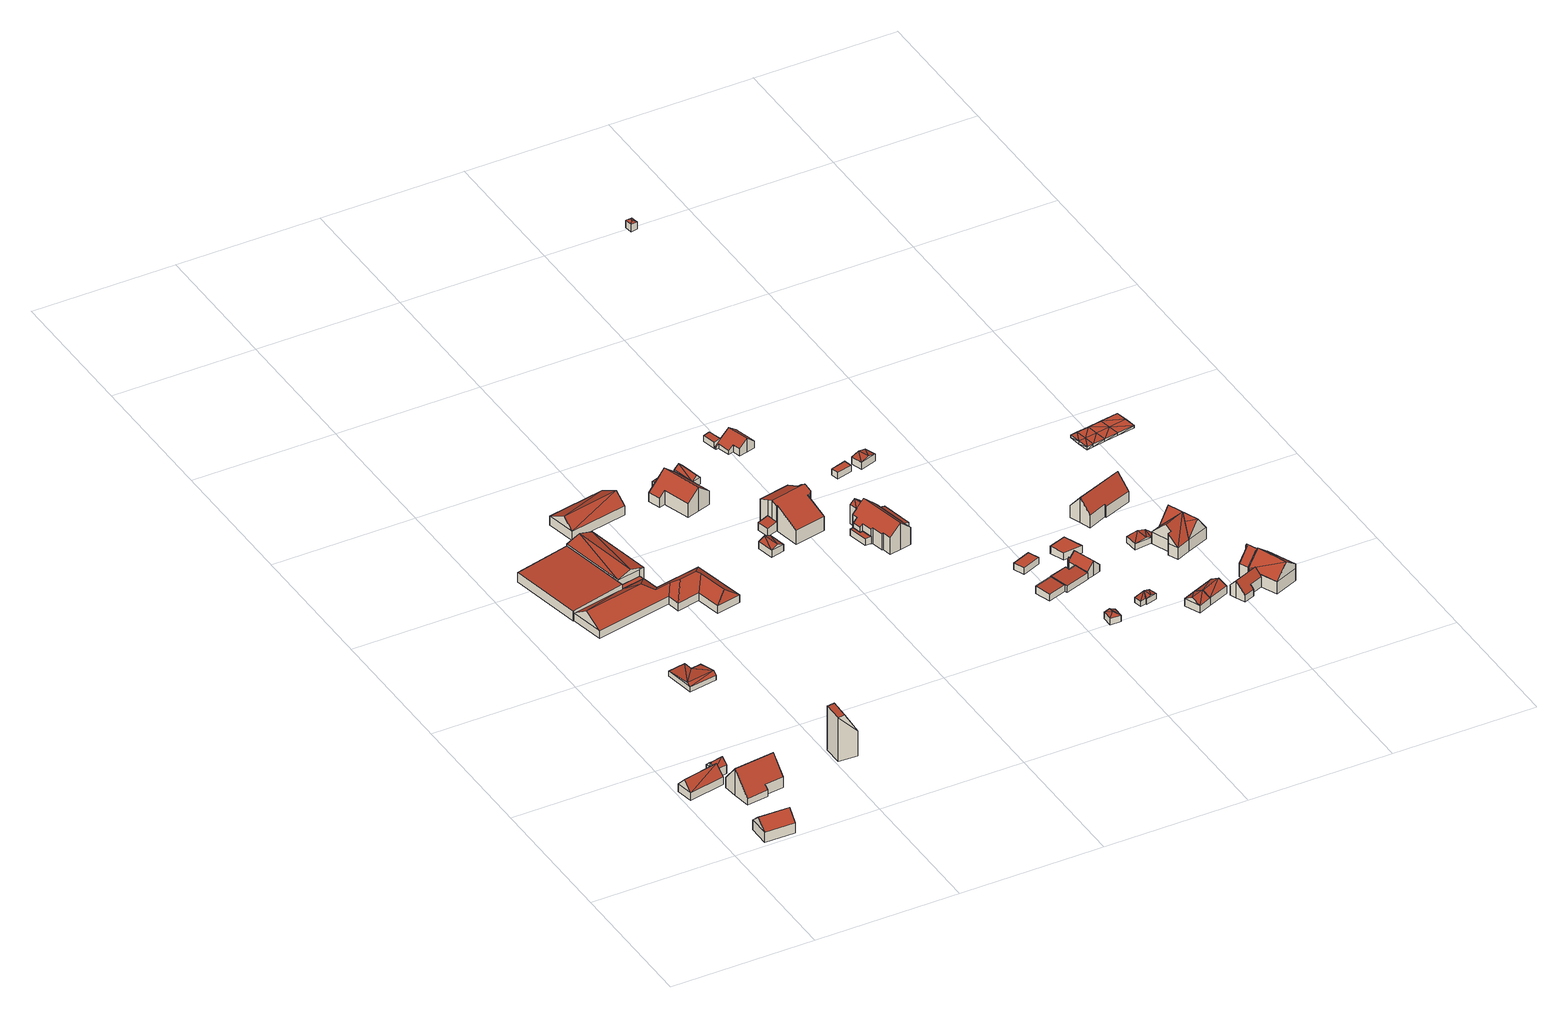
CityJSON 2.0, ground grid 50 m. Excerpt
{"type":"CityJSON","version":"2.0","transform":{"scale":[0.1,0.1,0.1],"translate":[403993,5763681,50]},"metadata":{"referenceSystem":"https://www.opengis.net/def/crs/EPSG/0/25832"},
"CityObjects":{
"building1":{"type":"Building","attributes":{"Gemeindeschluessel":"05515000","Geometrietyp2DReferenz":"3000","function":"31001_2700","roofType":"3100","measuredHeight":7.13},"geometry":[{"type":"Solid","lod":"2","boundaries":[[[[0,1,2,3]],[[4,5,1,0]],[[6,7,5,4]],[[3,2,7,6]],[[0,8,4]],[[6,9,3]],[[3,9,8,0]],[[4,8,9,6]],[[1,5,7,2]]]],"semantics":{"surfaces":[{"type":"WallSurface"},{"type":"RoofSurface"},{"type":"GroundSurface"}],"values":[[0,0,0,0,0,0,1,1,2]]}}]},
"building2":{"type":"Building","attributes":{"Gemeindeschluessel":"05515000","Geometrietyp2DReferenz":"3000","function":"31001_1000"},"children":["building2-1","building2-2"]},
"building2-1":{"type":"BuildingPart","attributes":{"roofType":"3100","measuredHeight":5.19},"parents":["building2"],"geometry":[{"type":"Solid","lod":"2","boundaries":[[[[10,11,12,13]],[[14,15,16,11,10]],[[17,18,19,20,21]],[[13,12,18,17]],[[22,13,23]],[[17,24,23,13]],[[10,22,14]],[[23,25,14,22]],[[24,17,21]],[[22,10,13]],[[11,16,19,18,12]],[[26,21,20]],[[19,16,15,20]],[[15,14,26,20]],[[24,21,26,25,23]],[[26,14,25]]]],"semantics":{"surfaces":[{"type":"WallSurface"},{"type":"RoofSurface"},{"type":"GroundSurface"},{"type":"ClosureSurface"}],"values":[[0,0,0,0,1,1,1,1,0,0,2,0,3,3,0,3]]}}]},
"building2-2":{"type":"BuildingPart","attributes":{"roofType":"3100","measuredHeight":6.22},"parents":["building2"],"geometry":[{"type":"Solid","lod":"2","boundaries":[[[[27,28,29,30]],[[20,19,28,27]],[[31,32,16,15]],[[30,29,32,31]],[[33,30,34]],[[31,34,30]],[[34,35,25,26,20,33]],[[27,33,20]],[[14,35,15]],[[35,34,31,15]],[[33,27,30]],[[28,19,16,32,29]],[[19,20,15,16]],[[25,35,14]],[[20,26,14,15]],[[26,25,14]]]],"semantics":{"surfaces":[{"type":"WallSurface"},{"type":"RoofSurface"},{"type":"GroundSurface"},{"type":"ClosureSurface"}],"values":[[0,0,0,0,1,1,1,1,0,0,0,2,3,0,3,3]]}}]},
"building3":{"type":"Building","attributes":{"name":"Heimatmuseum","Gemeindeschluessel":"05515000","Geometrietyp2DReferenz":"3000","function":"31001_3034","roofType":"3100","measuredHeight":10.11},"address":[{"country":"Germany","locality":"Münster","thoroughfareNumber":"141h","thoroughfareName":"Am Max-Klemens-Kanal"}],"geometry":[{"type":"Solid","lod":"2","boundaries":[[[[36,37,38,39]],[[40,41,37,36]],[[42,43,41,40]],[[44,45,43,42]],[[46,47,45,44]],[[48,49,47,46]],[[50,51,49,48]],[[39,38,51,50]],[[44,42,40,46]],[[36,39,50,48,46,40]],[[37,41,43,45,47,49,51,38]]]],"semantics":{"surfaces":[{"type":"WallSurface"},{"type":"RoofSurface"},{"type":"GroundSurface"}],"values":[[0,0,0,0,0,0,0,0,1,1,2]]}}]},
"building4":{"type":"Building","attributes":{"Gemeindeschluessel":"05515000","Geometrietyp2DReferenz":"3000","function":"31001_2700","roofType":"5000","measuredHeight":2.92},"geometry":[{"type":"Solid","lod":"2","boundaries":[[[[52,53,54,55]],[[56,57,53,52]],[[58,59,57,56]],[[60,61,59,58]],[[62,63,61,60]],[[55,54,63,62]],[[55,62,64]],[[64,65,55]],[[64,60,58]],[[65,64,58]],[[65,58,56]],[[56,52,65]],[[60,64,62]],[[55,65,52]],[[53,57,59,61,63,54]]]],"semantics":{"surfaces":[{"type":"WallSurface"},{"type":"RoofSurface"},{"type":"GroundSurface"}],"values":[[0,0,0,0,0,0,1,1,1,1,1,1,0,0,2]]}}]},
"building5":{"type":"Building","attributes":{"Gemeindeschluessel":"05515000","Geometrietyp2DReferenz":"3000","function":"31001_2700","roofType":"3100","measuredHeight":16.71},"geometry":[{"type":"Solid","lod":"2","boundaries":[[[[66,67,68,69]],[[70,71,67,66]],[[72,73,71,70]],[[69,68,73,72]],[[66,74,70]],[[72,75,69]],[[69,75,74,66]],[[70,74,75,72]],[[67,71,73,68]]]],"semantics":{"surfaces":[{"type":"WallSurface"},{"type":"RoofSurface"},{"type":"GroundSurface"}],"values":[[0,0,0,0,0,0,1,1,2]]}}]},
"building6":{"type":"Building","attributes":{"Gemeindeschluessel":"05515000","Geometrietyp2DReferenz":"3000","function":"31001_2000","roofType":"2100","measuredHeight":4.51},"geometry":[{"type":"Solid","lod":"2","boundaries":[[[[76,77,78,79]],[[80,81,77,76]],[[82,83,81,80]],[[84,85,83,82]],[[79,78,85,84]],[[82,80,76,79,84]],[[77,81,83,85,78]]]],"semantics":{"surfaces":[{"type":"WallSurface"},{"type":"RoofSurface"},{"type":"GroundSurface"}],"values":[[0,0,0,0,0,1,2]]}}]},
"building7":{"type":"Building","attributes":{"Gemeindeschluessel":"05515000","Geometrietyp2DReferenz":"3000","function":"31001_1000","roofType":"5000","measuredHeight":6.87},"address":[{"country":"Germany","locality":"Münster","thoroughfareNumber":"143d","thoroughfareName":"Am Max-Klemens-Kanal"}],"geometry":[{"type":"Solid","lod":"2","boundaries":[[[[86,87,83,88]],[[89,90,87,86]],[[91,92,90,89]],[[93,94,92,91]],[[95,96,94,93]],[[97,98,96,95]],[[99,100,98,97]],[[101,102,100,99]],[[103,104,102,101]],[[105,85,104,103]],[[88,83,85,105]],[[106,107,108,103,101,109]],[[109,101,99,110]],[[111,110,99,97,112]],[[112,97,95,113]],[[95,93,113]],[[112,113,93,91,111]],[[109,110,111,91,89,106]],[[106,89,86,107]],[[107,86,88]],[[108,107,88]],[[88,105,108]],[[108,105,103]],[[87,90,92,94,96,98,100,102,104,85,83]]]],"semantics":{"surfaces":[{"type":"WallSurface"},{"type":"RoofSurface"},{"type":"GroundSurface"}],"values":[[0,0,0,0,0,0,0,0,0,0,0,1,1,1,1,1,1,1,1,1,1,1,0,2]]}}]},
"building8":{"type":"Building","attributes":{"Gemeindeschluessel":"05515000","Geometrietyp2DReferenz":"3000","function":"31001_2000"},"children":["building8-1","building8-2"]},
"building8-1":{"type":"BuildingPart","attributes":{"roofType":"3100","measuredHeight":6.78},"parents":["building8"],"geometry":[{"type":"Solid","lod":"2","boundaries":[[[[114,115,116,117,118]],[[119,81,120,121,122]],[[123,124,81,119]],[[118,117,124,123]],[[125,126,118,123]],[[123,127,125]],[[122,125,127]],[[127,119,122]],[[126,125,122,114]],[[126,114,118]],[[123,119,127]],[[116,120,81,124,117]],[[115,114,122,121]],[[120,116,115,121]]]],"semantics":{"surfaces":[{"type":"WallSurface"},{"type":"RoofSurface"},{"type":"GroundSurface"},{"type":"ClosureSurface"}],"values":[[0,0,0,0,1,1,1,1,0,0,0,2,0,3]]}}]},
"building8-2":{"type":"BuildingPart","attributes":{"roofType":"1000","measuredHeight":2.78},"parents":["building8"],"geometry":[{"type":"Solid","lod":"2","boundaries":[[[[128,87,116,115]],[[129,83,87,128]],[[121,120,83,129]],[[129,128,115,121]],[[87,83,120,116]],[[120,121,115,116]]]],"semantics":{"surfaces":[{"type":"WallSurface"},{"type":"RoofSurface"},{"type":"GroundSurface"},{"type":"ClosureSurface"}],"values":[[0,0,0,1,2,3]]}}]},
"building9":{"type":"Building","attributes":{"Gemeindeschluessel":"05515000","Geometrietyp2DReferenz":"3000","function":"31001_1000","roofType":"3100","measuredHeight":6.98},"address":[{"country":"Germany","locality":"Münster","thoroughfareNumber":"143c","thoroughfareName":"Am Max-Klemens-Kanal"}],"geometry":[{"type":"Solid","lod":"2","boundaries":[[[[130,131,132,133]],[[134,135,131,130]],[[136,137,135,134]],[[133,132,137,136]],[[130,138,134]],[[136,139,133]],[[130,133,139]],[[139,138,130]],[[138,139,136]],[[136,134,138]],[[131,135,137,132]]]],"semantics":{"surfaces":[{"type":"WallSurface"},{"type":"RoofSurface"},{"type":"GroundSurface"}],"values":[[0,0,0,0,0,0,1,1,1,1,2]]}}]},
"building10":{"type":"Building","attributes":{"Gemeindeschluessel":"05515000","Geometrietyp2DReferenz":"3000","function":"31001_1000"},"address":[{"country":"Germany","locality":"Münster","thoroughfareNumber":"143b","thoroughfareName":"Am Max-Klemens-Kanal"}],"children":["building10-1","building10-2"]},
"building10-1":{"type":"BuildingPart","attributes":{"roofType":"3100","measuredHeight":8.96},"parents":["building10"],"geometry":[{"type":"Solid","lod":"2","boundaries":[[[[140,141,142,143]],[[144,145,146,141,140]],[[147,148,149,150,151]],[[152,153,148,147]],[[154,155,153,152]],[[156,157,155,154]],[[158,159,157,156]],[[160,161,159,158]],[[162,163,161,160]],[[164,165,163,162]],[[143,142,165,164]],[[158,156,154,152,147,151,166,160]],[[144,140,143,164,162,160,166]],[[141,146,167,149,148,153,155,157,159,161,163,165,142]],[[145,144,166,168]],[[146,145,168,167]],[[150,168,166,151]],[[168,150,149,167]]]],"semantics":{"surfaces":[{"type":"WallSurface"},{"type":"RoofSurface"},{"type":"GroundSurface"},{"type":"ClosureSurface"}],"values":[[0,0,0,0,0,0,0,0,0,0,0,1,1,2,0,3,0,3]]}}]},
"building10-2":{"type":"BuildingPart","attributes":{"roofType":"2100","measuredHeight":4.09},"parents":["building10"],"geometry":[{"type":"Solid","lod":"2","boundaries":[[[[169,170,171,172]],[[173,174,170,169]],[[175,176,174,173]],[[150,149,176,175]],[[172,171,146,145]],[[168,150,175,173,169,172,145]],[[170,174,176,149,167,146,171]],[[167,168,145,146]],[[149,150,168,167]]]],"semantics":{"surfaces":[{"type":"WallSurface"},{"type":"RoofSurface"},{"type":"GroundSurface"},{"type":"ClosureSurface"}],"values":[[0,0,0,0,0,1,2,3,3]]}}]},
"building11":{"type":"Building","attributes":{"Gemeindeschluessel":"05515000","Geometrietyp2DReferenz":"3000","function":"31001_1310","roofType":"3100","measuredHeight":3.67},"geometry":[{"type":"Solid","lod":"2","boundaries":[[[[177,178,179,180]],[[181,182,178,177]],[[183,184,182,181]],[[180,179,184,183]],[[177,185,181]],[[183,186,180]],[[180,186,185]],[[185,177,180]],[[186,183,181]],[[181,185,186]],[[178,182,184,179]]]],"semantics":{"surfaces":[{"type":"WallSurface"},{"type":"RoofSurface"},{"type":"GroundSurface"}],"values":[[0,0,0,0,0,0,1,1,1,1,2]]}}]},
"building12":{"type":"Building","attributes":{"Gemeindeschluessel":"05515000","Geometrietyp2DReferenz":"3000","function":"51009_1610","roofType":"5000","measuredHeight":4.48},"geometry":[{"type":"Solid","lod":"2","boundaries":[[[[187,149,148,188]],[[189,176,149,187]],[[190,174,176,189]],[[188,148,174,190]],[[191,190,189,192]],[[189,187,192]],[[192,187,188,191]],[[188,190,191]],[[149,176,174,148]]]],"semantics":{"surfaces":[{"type":"WallSurface"},{"type":"RoofSurface"},{"type":"GroundSurface"}],"values":[[0,0,0,0,1,1,1,1,2]]}}]},
"building13":{"type":"Building","attributes":{"Gemeindeschluessel":"05515000","Geometrietyp2DReferenz":"3000","function":"31001_2460","roofType":"3100","measuredHeight":3.99},"geometry":[{"type":"Solid","lod":"2","boundaries":[[[[193,194,195,196]],[[197,198,194,193]],[[199,200,198,197]],[[196,195,200,199]],[[193,201,197]],[[199,202,196]],[[196,202,201]],[[201,193,196]],[[202,199,197]],[[197,201,202]],[[194,198,200,195]]]],"semantics":{"surfaces":[{"type":"WallSurface"},{"type":"RoofSurface"},{"type":"GroundSurface"}],"values":[[0,0,0,0,0,0,1,1,1,1,2]]}}]},
"building14":{"type":"Building","attributes":{"Gemeindeschluessel":"05515000","Geometrietyp2DReferenz":"3000","function":"31001_1000"},"address":[{"country":"Germany","locality":"Münster","thoroughfareNumber":"141","thoroughfareName":"Am Max-Klemens-Kanal"}],"children":["building14-1","building14-2"]},
"building14-1":{"type":"BuildingPart","attributes":{"roofType":"2100","measuredHeight":3.49},"parents":["building14"],"geometry":[{"type":"Solid","lod":"2","boundaries":[[[[203,204,205,206]],[[207,208,204,203]],[[209,210,208,207]],[[207,203,206,211,209]],[[204,208,210,212,205]],[[212,211,206,205]],[[210,209,211,212]]]],"semantics":{"surfaces":[{"type":"WallSurface"},{"type":"RoofSurface"},{"type":"GroundSurface"},{"type":"ClosureSurface"}],"values":[[0,0,0,1,2,3,3]]}}]},
"building14-2":{"type":"BuildingPart","attributes":{"roofType":"3100","measuredHeight":10.49},"parents":["building14"],"geometry":[{"type":"Solid","lod":"2","boundaries":[[[[213,214,215,216]],[[217,218,214,213]],[[219,220,218,217]],[[221,222,220,219]],[[223,224,222,221]],[[225,226,224,223]],[[227,228,226,225]],[[229,230,228,227]],[[231,232,230,229]],[[233,234,232,231]],[[235,236,234,233]],[[237,206,205,236,235]],[[210,209,238]],[[216,215,210,238]],[[237,235,233,231,229,227,225,223,221,239]],[[219,217,213,216,238,239,221]],[[214,218,220,222,224,226,228,230,232,234,236,205,212,210,215]],[[206,237,239,211]],[[205,206,211,212]],[[209,211,239,238]],[[211,209,210,212]]]],"semantics":{"surfaces":[{"type":"WallSurface"},{"type":"RoofSurface"},{"type":"GroundSurface"},{"type":"ClosureSurface"}],"values":[[0,0,0,0,0,0,0,0,0,0,0,0,0,0,1,1,2,0,3,0,3]]}}]},
"building15":{"type":"Building","attributes":{"Gemeindeschluessel":"05515000","Geometrietyp2DReferenz":"3000","function":"51009_1610","roofType":"1000","measuredHeight":2.48},"geometry":[{"type":"Solid","lod":"2","boundaries":[[[[240,241,242,243]],[[244,245,241,240]],[[246,247,245,244]],[[248,249,247,246]],[[250,251,249,248]],[[243,242,251,250]],[[248,246,244,240,243,250]],[[241,245,247,249,251,242]]]],"semantics":{"surfaces":[{"type":"WallSurface"},{"type":"RoofSurface"},{"type":"GroundSurface"}],"values":[[0,0,0,0,0,0,1,2]]}}]},
"building16":{"type":"Building","attributes":{"Gemeindeschluessel":"05515000","Geometrietyp2DReferenz":"3000","function":"31001_2460","roofType":"2100","measuredHeight":2.6},"geometry":[{"type":"Solid","lod":"2","boundaries":[[[[252,253,254,255]],[[256,257,253,252]],[[258,259,257,256]],[[255,254,259,258]],[[256,252,255,258]],[[253,257,259,254]]]],"semantics":{"surfaces":[{"type":"WallSurface"},{"type":"RoofSurface"},{"type":"GroundSurface"}],"values":[[0,0,0,0,1,2]]}}]},
"building17":{"type":"Building","attributes":{"Gemeindeschluessel":"05515000","Geometrietyp2DReferenz":"3000","function":"31001_1000"},"address":[{"country":"Germany","locality":"Münster","thoroughfareNumber":"139","thoroughfareName":"Am Max-Klemens-Kanal"}],"children":["building17-1","building17-2"]},
"building17-1":{"type":"BuildingPart","attributes":{"roofType":"3100","measuredHeight":9.73},"parents":["building17"],"geometry":[{"type":"Solid","lod":"2","boundaries":[[[[260,261,262,263]],[[264,265,261,260]],[[266,267,265,264]],[[268,269,267,266]],[[270,271,269,268]],[[272,273,271,270]],[[274,275,273,272]],[[276,277,275,274]],[[278,279,277,276]],[[280,281,279,278]],[[282,283,281,280]],[[284,285,283,282]],[[286,287,285,284]],[[288,289,287,286]],[[290,291,289,288]],[[292,293,291,290]],[[294,295,293,292]],[[296,295,294]],[[297,298,299,300,301]],[[263,262,298,297]],[[294,292,290,288,286,284,282,280,278,276,274,272,302]],[[270,268,266,264,260,263,297,301,302,272]],[[261,265,267,269,271,273,275,277,279,281,283,285,287,289,291,293,295,303,299,298,262]],[[304,296,294,302,305]],[[295,296,306,303]],[[296,304,305,306]],[[300,306,305,302,301]],[[306,300,299,303]]]],"semantics":{"surfaces":[{"type":"WallSurface"},{"type":"RoofSurface"},{"type":"GroundSurface"},{"type":"ClosureSurface"}],"values":[[0,0,0,0,0,0,0,0,0,0,0,0,0,0,0,0,0,0,0,0,1,1,2,0,3,3,0,3]]}}]},
"building17-2":{"type":"BuildingPart","attributes":{"roofType":"3100","measuredHeight":8.56},"parents":["building17"],"geometry":[{"type":"Solid","lod":"2","boundaries":[[[[307,308,295,296]],[[309,310,308,307]],[[300,299,310,309]],[[307,311,309]],[[296,304,311]],[[311,307,296]],[[304,305,300,309]],[[309,311,304]],[[308,310,299,303,295]],[[303,306,296,295]],[[299,300,306,303]],[[306,300,305]],[[306,305,304,296]]]],"semantics":{"surfaces":[{"type":"WallSurface"},{"type":"RoofSurface"},{"type":"GroundSurface"},{"type":"ClosureSurface"}],"values":[[0,0,0,0,1,1,1,1,2,3,3,0,3]]}}]},
"building18":{"type":"Building","attributes":{"Gemeindeschluessel":"05515000","Geometrietyp2DReferenz":"3000","function":"31001_1000","roofType":"3100","measuredHeight":4.97},"address":[{"country":"Germany","locality":"Münster","thoroughfareNumber":"143a","thoroughfareName":"Am Max-Klemens-Kanal"}],"geometry":[{"type":"Solid","lod":"2","boundaries":[[[[312,313,314,315]],[[316,317,313,312]],[[318,253,317,316]],[[319,254,253,318]],[[320,321,254,319]],[[322,323,321,320]],[[324,325,323,322]],[[326,327,325,324]],[[328,329,327,326]],[[330,331,329,328]],[[315,314,331,330]],[[324,322,320,326]],[[319,318,316,312,315,330,328,326,320]],[[313,317,253,254,321,323,325,327,329,331,314]]]],"semantics":{"surfaces":[{"type":"WallSurface"},{"type":"RoofSurface"},{"type":"GroundSurface"}],"values":[[0,0,0,0,0,0,0,0,0,0,0,1,1,2]]}}]},
"building19":{"type":"Building","attributes":{"Gemeindeschluessel":"05515000","Geometrietyp2DReferenz":"3000","function":"51009_1610","roofType":"2100","measuredHeight":5.24},"geometry":[{"type":"Solid","lod":"2","boundaries":[[[[332,333,334,335]],[[336,337,333,332]],[[338,339,337,336]],[[335,334,339,338]],[[336,332,335,338]],[[333,337,339,334]]]],"semantics":{"surfaces":[{"type":"WallSurface"},{"type":"RoofSurface"},{"type":"GroundSurface"}],"values":[[0,0,0,0,1,2]]}}]},
"building20":{"type":"Building","attributes":{"Gemeindeschluessel":"05515000","Geometrietyp2DReferenz":"3000","function":"31001_2460","roofType":"1000","measuredHeight":2.33},"geometry":[{"type":"Solid","lod":"2","boundaries":[[[[340,341,342,343]],[[344,345,341,340]],[[346,347,345,344]],[[343,342,347,346]],[[344,340,343,346]],[[341,345,347,342]]]],"semantics":{"surfaces":[{"type":"WallSurface"},{"type":"RoofSurface"},{"type":"GroundSurface"}],"values":[[0,0,0,0,1,2]]}}]},
"building21":{"type":"Building","attributes":{"Gemeindeschluessel":"05515000","Geometrietyp2DReferenz":"3000","function":"31001_1310","roofType":"2100","measuredHeight":2.67},"geometry":[{"type":"Solid","lod":"2","boundaries":[[[[348,349,350,351]],[[352,353,349,348]],[[354,355,353,352]],[[351,350,355,354]],[[352,348,351,354]],[[349,353,355,350]]]],"semantics":{"surfaces":[{"type":"WallSurface"},{"type":"RoofSurface"},{"type":"GroundSurface"}],"values":[[0,0,0,0,1,2]]}}]},
"building22":{"type":"Building","attributes":{"Gemeindeschluessel":"05515000","Geometrietyp2DReferenz":"3000","function":"51009_1610","roofType":"5000","measuredHeight":3.12},"geometry":[{"type":"Solid","lod":"2","boundaries":[[[[356,357,358,359]],[[360,361,357,356]],[[362,363,361,360]],[[359,358,363,362]],[[356,364,360]],[[362,365,359]],[[356,359,365]],[[365,364,356]],[[364,365,362]],[[362,360,364]],[[357,361,363,358]]]],"semantics":{"surfaces":[{"type":"WallSurface"},{"type":"RoofSurface"},{"type":"GroundSurface"}],"values":[[0,0,0,0,1,0,1,1,1,1,2]]}}]},
"building23":{"type":"Building","attributes":{"Gemeindeschluessel":"05515000","Geometrietyp2DReferenz":"3000","function":"31001_1310","roofType":"1000","measuredHeight":2.51},"geometry":[{"type":"Solid","lod":"2","boundaries":[[[[366,367,368,369]],[[370,371,367,366]],[[372,373,371,370]],[[369,368,373,372]],[[370,366,369,372]],[[367,371,373,368]]]],"semantics":{"surfaces":[{"type":"WallSurface"},{"type":"RoofSurface"},{"type":"GroundSurface"}],"values":[[0,0,0,0,1,2]]}}]},
"building24":{"type":"Building","attributes":{"Gemeindeschluessel":"05515000","Geometrietyp2DReferenz":"3000","function":"31001_2460","roofType":"2100","measuredHeight":2.89},"geometry":[{"type":"Solid","lod":"2","boundaries":[[[[374,355,375,376]],[[377,353,355,374]],[[378,379,353,377]],[[380,381,379,378]],[[382,383,381,380]],[[384,385,383,382]],[[376,375,385,384]],[[382,380,378,377,374,376,384]],[[355,353,379,381,383,385,375]]]],"semantics":{"surfaces":[{"type":"WallSurface"},{"type":"RoofSurface"},{"type":"GroundSurface"}],"values":[[0,0,0,0,0,0,0,1,2]]}}]},
"building25":{"type":"Building","attributes":{"Gemeindeschluessel":"05515000","Geometrietyp2DReferenz":"3000","function":"31001_1310","roofType":"3100","measuredHeight":3.35},"geometry":[{"type":"Solid","lod":"2","boundaries":[[[[386,387,388,389]],[[390,391,387,386]],[[392,393,389]],[[386,394,390]],[[390,394,393]],[[393,392,390]],[[394,386,389]],[[389,393,394]],[[395,388,387,391]],[[392,395,391,390]],[[389,388,395,392]]]],"semantics":{"surfaces":[{"type":"WallSurface"},{"type":"RoofSurface"},{"type":"GroundSurface"}],"values":[[0,0,0,0,1,1,1,1,2,0,0]]}}]},
"building26":{"type":"Building","attributes":{"Gemeindeschluessel":"05515000","Geometrietyp2DReferenz":"3000","function":"31001_2700","roofType":"3100","measuredHeight":5.42},"geometry":[{"type":"Solid","lod":"2","boundaries":[[[[396,397,398,399]],[[400,401,397,396]],[[402,403,401,400]],[[404,405,403,402]],[[406,407,405,404]],[[408,409,407,406]],[[410,411,409,408]],[[412,413,411,410]],[[414,415,413,412]],[[416,417,415,414]],[[399,398,417,416]],[[410,408,406,412]],[[404,402,400,396,399,416,414,412,406]],[[397,401,403,405,407,409,411,413,415,417,398]]]],"semantics":{"surfaces":[{"type":"WallSurface"},{"type":"RoofSurface"},{"type":"GroundSurface"}],"values":[[0,0,0,0,0,0,0,0,0,0,0,1,1,2]]}}]},
"building27":{"type":"Building","attributes":{"Gemeindeschluessel":"05515000","Geometrietyp2DReferenz":"3000","function":"31001_1310","roofType":"5000","measuredHeight":2.48},"geometry":[{"type":"Solid","lod":"2","boundaries":[[[[418,419,420,421]],[[422,423,419,418]],[[424,425,423,422]],[[426,427,425,424]],[[428,429,427,426]],[[421,420,429,428]],[[430,421,428]],[[428,431,430]],[[418,430,431]],[[422,418,431]],[[424,422,431]],[[431,426,424]],[[421,430,418]],[[426,431,428]],[[419,423,425,427,429,420]]]],"semantics":{"surfaces":[{"type":"WallSurface"},{"type":"RoofSurface"},{"type":"GroundSurface"}],"values":[[0,0,0,0,0,0,1,1,1,1,1,1,0,0,2]]}}]},
"building28":{"type":"Building","attributes":{"Gemeindeschluessel":"05515000","Geometrietyp2DReferenz":"3000","function":"31001_2460","roofType":"1000","measuredHeight":2.81},"geometry":[{"type":"Solid","lod":"2","boundaries":[[[[432,433,434,435]],[[436,437,433,432]],[[438,439,437,436]],[[435,434,439,438]],[[436,432,435,438]],[[433,437,439,434]]]],"semantics":{"surfaces":[{"type":"WallSurface"},{"type":"RoofSurface"},{"type":"GroundSurface"}],"values":[[0,0,0,0,1,2]]}}]},
"building29":{"type":"Building","attributes":{"Gemeindeschluessel":"05515000","Geometrietyp2DReferenz":"3000","function":"51009_1610","roofType":"3100","measuredHeight":4.47},"geometry":[{"type":"Solid","lod":"2","boundaries":[[[[440,441,442,443]],[[444,445,441,440]],[[446,447,445,444]],[[443,442,447,446]],[[440,448,444]],[[446,449,443]],[[440,443,449]],[[449,448,440]],[[448,449,446]],[[446,444,448]],[[441,445,447,442]]]],"semantics":{"surfaces":[{"type":"WallSurface"},{"type":"RoofSurface"},{"type":"GroundSurface"}],"values":[[0,0,0,0,0,0,1,1,1,1,2]]}}]},
"building30":{"type":"Building","attributes":{"Gemeindeschluessel":"05515000","Geometrietyp2DReferenz":"3000","function":"31001_2460","roofType":"3100","measuredHeight":4.47},"geometry":[{"type":"Solid","lod":"2","boundaries":[[[[450,451,447,446]],[[452,453,451,450]],[[443,442,453,452]],[[446,447,442,443]],[[450,454,452]],[[443,455,446]],[[455,454,450]],[[450,446,455]],[[443,452,454]],[[454,455,443]],[[451,453,442,447]]]],"semantics":{"surfaces":[{"type":"WallSurface"},{"type":"RoofSurface"},{"type":"GroundSurface"}],"values":[[0,0,0,0,0,0,1,1,1,1,2]]}}]},
"building31":{"type":"Building","attributes":{"Gemeindeschluessel":"05515000","Geometrietyp2DReferenz":"3000","function":"31001_1310","roofType":"5000","measuredHeight":2.92},"geometry":[{"type":"Solid","lod":"2","boundaries":[[[[456,457,458,459]],[[460,461,457,456]],[[462,463,461,460]],[[464,465,463,462]],[[459,458,465,464]],[[460,456,459]],[[466,460,459]],[[459,467,466]],[[462,466,467]],[[467,464,462]],[[460,466,462]],[[464,467,459]],[[457,461,463,465,458]]]],"semantics":{"surfaces":[{"type":"WallSurface"},{"type":"RoofSurface"},{"type":"GroundSurface"}],"values":[[0,0,0,0,0,1,1,1,1,1,0,0,2]]}}]},
"building32":{"type":"Building","attributes":{"Gemeindeschluessel":"05515000","Geometrietyp2DReferenz":"3000","function":"31001_1000","roofType":"3100","measuredHeight":9.36},"address":[{"country":"Germany","locality":"Münster","thoroughfareNumber":"137","thoroughfareName":"Am Max-Klemens-Kanal"}],"geometry":[{"type":"Solid","lod":"2","boundaries":[[[[468,469,470,471]],[[472,473,469,468]],[[474,475,473,472]],[[476,477,475,474]],[[478,479,477,476]],[[480,481,479,478]],[[482,483,481,480]],[[484,485,483,482]],[[486,487,485,484]],[[471,470,487,486]],[[480,478,476,474,472,482]],[[468,471,486,484,482,472]],[[469,473,475,477,479,481,483,485,487,470]]]],"semantics":{"surfaces":[{"type":"WallSurface"},{"type":"RoofSurface"},{"type":"GroundSurface"}],"values":[[0,0,0,0,0,0,0,0,0,0,1,1,2]]}}]},
"building33":{"type":"Building","attributes":{"Gemeindeschluessel":"05515000","Geometrietyp2DReferenz":"3000","function":"31001_2500","roofType":"5000","measuredHeight":3.3},"address":[{"country":"Germany","locality":"Münster","thoroughfareNumber":"270a","thoroughfareName":"Heidegrund"}],"geometry":[{"type":"Solid","lod":"2","boundaries":[[[[488,489,490,491]],[[492,493,489,488]],[[494,495,493,492]],[[491,490,495,494]],[[494,492,496]],[[496,492,488,497]],[[488,491,497]],[[497,491,494,496]],[[489,493,495,490]]]],"semantics":{"surfaces":[{"type":"WallSurface"},{"type":"RoofSurface"},{"type":"GroundSurface"}],"values":[[0,0,0,0,1,1,1,1,2]]}}]},
"building34":{"type":"Building","attributes":{"Gemeindeschluessel":"05515000","Geometrietyp2DReferenz":"3000","function":"31001_1000"},"address":[{"country":"Germany","locality":"Münster","thoroughfareNumber":"135","thoroughfareName":"Am Max-Klemens-Kanal"}],"children":["building34-1","building34-2"]},
"building34-1":{"type":"BuildingPart","attributes":{"roofType":"5000","measuredHeight":9.84},"parents":["building34"],"geometry":[{"type":"Solid","lod":"2","boundaries":[[[[498,499,500,501]],[[502,503,499,498]],[[504,505,503,502]],[[506,507,505,504]],[[508,509,507,506]],[[510,501,508]],[[511,510,508,512]],[[506,512,508]],[[501,510,498]],[[513,514,498,510,511]],[[514,502,498]],[[514,513,504,502]],[[513,511,512,506,504]],[[499,503,505,507,509,500]],[[501,500,509,508]]]],"semantics":{"surfaces":[{"type":"WallSurface"},{"type":"RoofSurface"},{"type":"GroundSurface"},{"type":"ClosureSurface"}],"values":[[0,0,0,0,0,1,1,1,1,1,0,0,0,2,3]]}}]},
"building34-2":{"type":"BuildingPart","attributes":{"roofType":"3100","measuredHeight":9.84},"parents":["building34"],"geometry":[{"type":"Solid","lod":"2","boundaries":[[[[515,516,509,508]],[[517,518,516,515]],[[519,520,518,517]],[[521,522,520,519]],[[523,524,522,521]],[[501,500,524,523]],[[521,525,526,527,528,523]],[[529,523,528]],[[508,529,528]],[[501,529,508]],[[527,526,517,515]],[[528,527,515,508]],[[526,525,519,517]],[[525,521,519]],[[529,501,523]],[[509,516,518,520,522,524,500]],[[508,509,500,501]]]],"semantics":{"surfaces":[{"type":"WallSurface"},{"type":"RoofSurface"},{"type":"GroundSurface"},{"type":"ClosureSurface"}],"values":[[0,0,0,0,0,0,1,1,1,1,0,0,0,0,0,2,3]]}}]},
"building35":{"type":"Building","attributes":{"Gemeindeschluessel":"05515000","Geometrietyp2DReferenz":"3000","function":"31001_1000"},"address":[{"country":"Germany","locality":"Münster","thoroughfareNumber":"133","thoroughfareName":"Am Max-Klemens-Kanal"}],"children":["building35-1","building35-2","building35-3"]},
"building35-1":{"type":"BuildingPart","attributes":{"roofType":"3100","measuredHeight":9.72},"parents":["building35"],"geometry":[{"type":"Solid","lod":"2","boundaries":[[[[530,531,532,533,534]],[[535,536,537,538,539,540]],[[541,542,536,535]],[[543,544,542,541]],[[545,546,544,543]],[[547,548,546,545]],[[549,550,548,547]],[[534,533,550,549]],[[543,541,535,540,551,545]],[[552,530,534,549,547,545,551]],[[532,553,537,536,542,544,546,548,550,533]],[[552,551,554]],[[532,531,555,553]],[[531,530,552,554,555]],[[539,554,551,540]],[[555,538,537,553]],[[538,555,554,539]]]],"semantics":{"surfaces":[{"type":"WallSurface"},{"type":"RoofSurface"},{"type":"GroundSurface"},{"type":"ClosureSurface"}],"values":[[0,0,0,0,0,0,0,0,1,1,2,0,3,3,0,3,3]]}}]},
"building35-2":{"type":"BuildingPart","attributes":{"roofType":"3100","measuredHeight":6.47},"parents":["building35"],"geometry":[{"type":"Solid","lod":"2","boundaries":[[[[556,557,558,559]],[[560,561,557,556]],[[562,563,561,560]],[[564,565,563,562]],[[566,567,565,564]],[[568,569,567,566]],[[562,560,556,559,570,571,564]],[[572,568,566,564,571]],[[558,557,561,563,565,567,569,573]],[[574,571,570]],[[558,573,574,570,559]],[[572,571,574]],[[569,568,572,574,573]]]],"semantics":{"surfaces":[{"type":"WallSurface"},{"type":"RoofSurface"},{"type":"GroundSurface"},{"type":"ClosureSurface"}],"values":[[0,0,0,0,0,0,1,1,2,0,3,0,3]]}}]},
"building35-3":{"type":"BuildingPart","attributes":{"roofType":"3100","measuredHeight":9.62},"parents":["building35"],"geometry":[{"type":"Solid","lod":"2","boundaries":[[[[575,576,577,578]],[[579,580,576,575]],[[581,558,580,579]],[[582,559,558,581]],[[569,568,583]],[[538,537,569,583]],[[584,585,532,531]],[[578,577,585,584]],[[586,587,588,589]],[[590,591,586,589]],[[552,554,539,592,586,591]],[[593,583,572,574,570,582,579,586,592]],[[582,581,579]],[[593,592,539,538,583]],[[530,590,589,584,531]],[[589,588,578,584]],[[588,587,575,578]],[[587,586,579,575]],[[576,580,558,573,569,537,553,532,585,577]],[[568,572,583]],[[559,582,570]],[[573,558,559,570,574]],[[568,569,573,574,572]],[[553,555,531,532]],[[537,538,555,553]],[[590,530,552,591]],[[530,531,555,554,552]],[[555,538,539,554]]]],"semantics":{"surfaces":[{"type":"WallSurface"},{"type":"RoofSurface"},{"type":"GroundSurface"},{"type":"ClosureSurface"}],"values":[[0,0,0,0,0,0,0,0,1,1,1,1,0,0,0,0,0,0,2,0,0,3,3,3,3,0,3,3]]}}]},
"building36":{"type":"Building","attributes":{"Geometrietyp2DReferenz":"2000","Gemeindeschluessel":"05515000","function":"53001_1800","roofType":"9999","measuredHeight":1},"geometry":[{"type":"Solid","lod":"2","boundaries":[[[[594,595,596]],[[595,597,596]],[[598,599,594]],[[599,595,594]],[[600,601,598]],[[601,599,598]],[[602,603,600]],[[603,601,600]],[[604,605,602]],[[605,603,602]],[[606,607,604]],[[607,605,604]],[[608,609,606]],[[609,607,606]],[[610,611,608]],[[611,609,608]],[[612,613,610]],[[613,611,610]],[[614,615,612]],[[615,613,612]],[[616,617,614]],[[617,615,614]],[[618,619,616]],[[619,617,616]],[[596,597,618]],[[597,619,618]],[[597,595,599]],[[597,599,620]],[[620,599,601]],[[620,601,621]],[[621,601,622]],[[622,601,603]],[[622,603,607]],[[607,603,605]],[[619,597,620]],[[619,620,617]],[[617,620,621]],[[617,621,615]],[[615,621,613]],[[613,621,622]],[[613,622,611]],[[611,622,609]],[[609,622,607]],[[596,598,594]],[[596,623,598]],[[623,600,598]],[[623,624,600]],[[624,625,600]],[[625,602,600]],[[625,606,602]],[[606,604,602]],[[618,623,596]],[[618,616,623]],[[616,624,623]],[[616,614,624]],[[614,612,624]],[[612,625,624]],[[612,610,625]],[[610,608,625]],[[608,606,625]]]],"semantics":{"surfaces":[{"type":"WallSurface"},{"type":"GroundSurface"},{"type":"RoofSurface"}],"values":[[0,0,0,0,0,0,0,0,0,0,0,0,0,0,0,0,0,0,0,0,0,0,0,0,0,0,1,1,1,1,1,1,1,1,1,1,1,1,1,1,1,1,1,2,2,2,2,2,2,2,2,2,2,2,2,2,2,2,2,2]]}}]}
},
"vertices":[
[106,6,51],[106,6,14],[212,5,14],[212,5,51],[107,82,51],[107,82,14],[213,80,51],[213,80,14],[106,44,85],[213,43,85],
[179,376,46],[179,376,14],[171,415,14],[171,415,46],[134,367,46],[134,367,43],[134,367,14],[126,406,46],[126,406,14],[129,392,14],[129,392,43],[129,392,46],[175,396,65],[130,387,65],[129,392,61],[132,378,57],[130,389,46],
[5,364,43],[5,364,14],[16,305,14],[16,305,43],[142,330,43],[142,330,14],[11,334,76],[136,361,76],[134,367,69],
[155,201,37],[155,201,14],[230,211,14],[230,211,38],[147,262,115],[147,262,14],[141,312,52],[141,312,14],[282,329,52],[282,329,14],[288,279,115],[288,279,14],[294,229,52],[294,229,14],[228,222,52],[228,222,14],
[270,903,32],[270,903,14],[287,798,14],[287,798,32],[332,914,32],[332,914,14],[337,881,32],[337,881,14],[372,887,32],[372,887,14],[385,814,32],[385,814,14],[383,826,43],[285,810,43],
[571,262,108],[571,262,13],[576,332,13],[576,332,105],[505,266,176],[505,266,13],[506,336,176],[506,336,13],[527,265,180],[530,335,180],
[104,1548,51],[104,1548,16],[154,1289,16],[154,1289,51],[295,1585,61],[295,1585,16],[345,1328,61],[345,1328,16],[156,1290,51],[156,1290,16],
[428,1344,44],[428,1344,16],[345,1328,44],[440,1285,44],[440,1285,16],[602,1317,44],[602,1317,16],[641,1129,44],[641,1129,16],[555,1110,44],[555,1110,16],[538,1198,44],[538,1198,16],[458,1181,44],[458,1181,16],[449,1226,44],[449,1226,16],[180,1172,44],[180,1172,16],[156,1290,44],[417,1250,64],[381,1274,85],[168,1231,85],[472,1261,64],[499,1243,79],[561,1256,79],[572,1248,73],[594,1141,74],
[425,1363,67],[425,1363,43],[425,1363,16],[441,1367,16],[441,1367,67],[295,1585,67],[342,1347,16],[342,1347,43],[342,1347,67],[394,1605,67],[394,1605,16],[391,1357,83],[425,1363,72],[345,1595,83],
[428,1344,43],[345,1328,43],
[352,1655,50],[352,1655,16],[556,1695,16],[556,1695,50],[332,1758,50],[332,1758,16],[535,1798,50],[535,1798,16],[345,1692,86],[548,1732,86],
[654,1720,50],[654,1720,16],[668,1677,16],[668,1677,50],[701,1735,90],[701,1735,56],[701,1735,16],[748,1750,80],[748,1750,16],[736,1746,16],[736,1746,56],[736,1746,90],[762,1755,68],[762,1755,16],[775,1715,68],[775,1715,16],[776,1714,67],[776,1714,16],[806,1618,67],[806,1618,16],[762,1603,105],[762,1603,16],[718,1589,67],[718,1589,16],[689,1684,68],[689,1684,16],[718,1741,105],[718,1741,16],[718,1741,56],
[738,1782,49],[738,1782,16],[691,1767,16],[691,1767,49],[744,1761,54],[744,1761,16],[732,1757,54],[732,1757,16],
[829,1349,39],[829,1349,14],[840,1289,14],[840,1289,39],[876,1359,39],[876,1359,14],[888,1300,39],[888,1300,14],[853,1354,51],[864,1294,51],
[736,1746,55],[748,1750,55],[732,1757,55],[744,1761,55],[741,1754,61],[740,1754,61],
[788,1803,36],[788,1803,12],[805,1720,12],[805,1720,36],[821,1810,36],[821,1810,12],[837,1729,36],[837,1729,12],[804,1806,52],[821,1724,52],
[883,1389,42],[883,1389,14],[920,1400,14],[920,1400,49],[874,1433,42],[874,1433,14],[911,1442,49],[911,1442,14],[915,1420,49],[915,1420,14],
[1012,1498,92],[1012,1498,14],[904,1476,14],[904,1476,92],[1022,1450,115],[1022,1450,14],[1034,1453,115],[1034,1453,14],[1042,1446,118],[1042,1446,14],[1044,1445,117],[1044,1445,14],[1049,1421,106],[1049,1421,14],[1042,1412,103],[1042,1412,14],[1032,1410,103],[1032,1410,14],[1047,1334,67],[1047,1334,14],[938,1311,67],[938,1311,14],[921,1400,109],[921,1400,14],[920,1400,109],[911,1442,108],[915,1420,118],
[1103,1271,40],[1103,1271,15],[1117,1204,15],[1117,1204,40],[1114,1272,40],[1114,1272,15],[1121,1241,40],[1121,1241,15],[1130,1243,40],[1130,1243,15],[1139,1205,40],[1139,1205,15],
[964,1870,33],[964,1870,11],[987,1876,11],[987,1876,37],[952,1917,34],[952,1917,11],[975,1922,37],[975,1922,11],
[1215,1302,70],[1215,1302,12],[1212,1314,12],[1212,1314,70],[1238,1193,70],[1238,1193,12],[1240,1180,70],[1240,1180,12],[1236,1179,74],[1236,1179,12],[1243,1147,74],[1243,1147,12],[1204,1139,110],[1204,1139,12],[1164,1130,74],[1164,1130,12],[1157,1163,74],[1157,1163,12],[1153,1162,70],[1153,1162,12],[1144,1205,70],[1144,1205,12],[1139,1205,66],[1139,1205,12],[1130,1243,66],[1130,1243,12],[1121,1241,58],[1121,1241,12],[1114,1272,58],[1114,1272,12],[1129,1276,71],[1129,1276,12],[1125,1296,71],[1125,1296,12],[1140,1299,85],[1140,1299,12],[1140,1299,84],[1177,1306,102],[1177,1306,12],[1177,1307,12],[1177,1307,84],[1177,1307,102],[1168,1305,110],[1168,1305,12],[1159,1303,98],[1168,1305,91],[1168,1305,84],
[1134,1329,84],[1134,1329,12],[1170,1336,84],[1170,1336,12],[1152,1333,98],
[976,1865,26],[976,1865,11],[987,1821,11],[987,1821,25],[966,1863,18],[966,1863,11],[964,1870,18],[987,1876,35],[1021,1885,61],[1021,1885,11],[1051,1893,38],[1051,1893,11],[1071,1814,38],[1071,1814,11],[1042,1806,61],[1042,1806,11],[1012,1798,38],[1012,1798,11],[1005,1826,38],[1005,1826,11],
[1238,1193,61],[1238,1193,9],[1266,1199,9],[1266,1199,53],[1215,1302,61],[1215,1302,9],[1243,1308,53],[1243,1308,9],
[1214,1549,36],[1214,1549,13],[1267,1563,13],[1267,1563,36],[1207,1576,36],[1207,1576,13],[1261,1591,36],[1261,1591,13],
[1454,744,36],[1454,744,9],[1472,690,9],[1472,690,32],[1518,765,36],[1518,765,9],[1536,711,32],[1536,711,9],
[1609,491,32],[1609,491,9],[1610,530,9],[1610,530,32],[1572,493,32],[1572,493,9],[1573,531,32],[1573,531,9],[1591,511,40],[1592,530,40],
[1470,847,34],[1470,847,9],[1535,873,9],[1535,873,34],[1455,884,34],[1455,884,9],[1520,910,34],[1520,910,9],
[1536,711,34],[1539,702,9],[1539,702,33],[1518,765,38],[1580,786,38],[1580,786,9],[1585,771,37],[1585,771,9],[1611,780,37],[1611,780,9],[1627,732,33],[1627,732,9],
[1358,1576,38],[1358,1576,12],[1345,1614,12],[1345,1614,38],[1301,1557,38],[1301,1557,12],[1289,1598,38],[1317,1606,46],[1330,1567,46],[1289,1598,12],
[1605,809,40],[1605,809,10],[1602,808,10],[1602,808,36],[1603,814,40],[1603,814,10],[1608,816,46],[1608,816,10],[1610,811,46],[1610,811,10],[1627,816,64],[1627,816,10],[1651,824,36],[1651,824,10],[1677,748,36],[1677,748,10],[1652,740,64],[1652,740,10],[1627,732,36],[1627,732,10],[1611,780,36],[1611,780,10],
[1720,532,29],[1720,532,9],[1760,542,9],[1760,542,29],[1719,535,29],[1719,535,9],[1699,530,29],[1699,530,9],[1693,557,29],[1693,557,9],[1752,572,29],[1752,572,9],[1739,537,34],[1731,567,34],
[1652,924,38],[1652,924,10],[1592,902,10],[1592,902,38],[1677,857,38],[1677,857,10],[1611,852,38],[1611,852,10],
[1839,411,38],[1839,411,11],[1885,431,11],[1885,431,38],[1816,467,38],[1816,467,11],[1862,486,38],[1862,486,11],[1827,439,56],[1873,458,56],
[1936,517,38],[1936,517,11],[1959,462,38],[1959,462,11],[1947,490,55],[1873,458,55],
[1904,806,34],[1904,806,12],[1888,844,12],[1888,844,34],[1885,798,34],[1885,798,12],[1824,792,34],[1824,792,12],[1820,838,34],[1820,838,12],[1866,796,41],[1861,842,41],
[1760,957,58],[1760,957,13],[1826,984,13],[1826,984,60],[1747,995,106],[1747,995,13],[1733,1034,58],[1733,1034,13],[1799,1058,60],[1799,1058,13],[1798,1061,55],[1798,1061,13],[1898,1098,58],[1898,1098,13],[1912,1060,106],[1912,1060,13],[1927,1017,53],[1927,1017,13],[1828,980,54],[1828,980,13],
[1286,2972,40],[1286,2972,13],[1308,2976,13],[1308,2976,40],[1282,2999,40],[1282,2999,13],[1304,3002,40],[1304,3002,13],[1294,2990,46],[1295,2985,46],
[1916,687,54],[1916,687,11],[1963,706,11],[1963,706,54],[1901,722,54],[1901,722,11],[1913,727,54],[1913,727,11],[1885,798,54],[1885,798,11],[1919,812,54],[1919,812,11],[1981,777,109],[1906,745,109],[1901,759,95],[1913,727,91],[1901,722,91],
[1988,840,54],[1988,840,11],[1998,836,54],[1998,836,11],[2004,820,54],[2004,820,11],[2007,821,54],[2007,821,11],[2041,738,54],[2041,738,11],[2004,820,58],[1998,836,58],[1988,840,68],[1960,829,109],[2003,723,109],
[2123,518,61],[2123,518,56],[2123,518,12],[2109,552,12],[2109,552,61],[2034,518,61],[2034,518,12],[2047,487,12],[2047,487,56],[2047,487,57],[2047,487,61],[2069,533,105],[2069,533,12],[2067,537,105],[2067,537,12],[2070,538,109],[2070,538,12],[2115,557,52],[2115,557,12],[2116,555,52],[2116,555,12],[2085,502,109],[2087,503,106],[2085,502,12],[2085,502,104],[2085,502,56],
[2019,420,49],[2019,420,12],[2066,440,12],[2066,440,48],[2023,410,36],[2023,410,12],[1986,394,36],[1986,394,12],[1972,426,76],[1972,426,12],[1963,448,49],[1963,448,12],[2048,483,48],[2048,483,12],[2064,446,57],[2057,462,76],[2051,477,56],[2057,462,12],[2057,462,57],
[2173,418,56],[2173,418,12],[2131,519,12],[2131,519,56],[2090,383,57],[2090,383,12],[2066,440,56],[2066,440,57],[2048,483,56],[2130,521,56],[2130,521,12],[2131,400,108],[2173,418,73],[2131,519,73],[2130,521,73],[2123,518,79],[2089,504,108],[2047,486,57],[2048,483,57],
[1939,1403,16],[1939,1403,6],[1945,1363,16],[1945,1363,6],[1963,1407,16],[1963,1407,6],[2006,1413,16],[2006,1413,6],[2054,1422,16],[2054,1422,6],[2118,1434,15],[2118,1434,5],[2125,1395,15],[2125,1395,5],[2132,1355,15],[2132,1355,5],[2069,1344,16],[2069,1344,6],[2020,1335,16],[2020,1335,6],[2019,1335,16],[2019,1335,6],[1976,1328,16],[1976,1328,6],[1952,1324,16],[1952,1324,6],[1969,1367,6],[2012,1374,6],[2061,1383,6],[1969,1367,16],[2012,1374,16],[2061,1383,16]
]}
